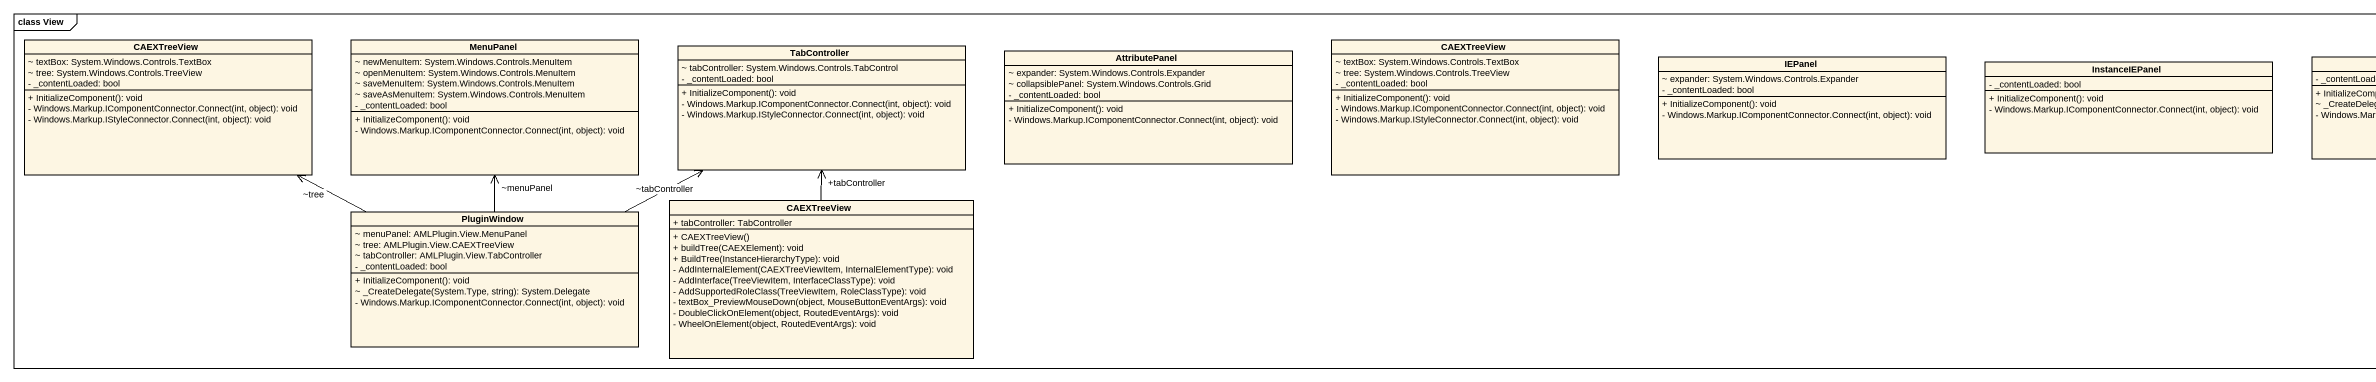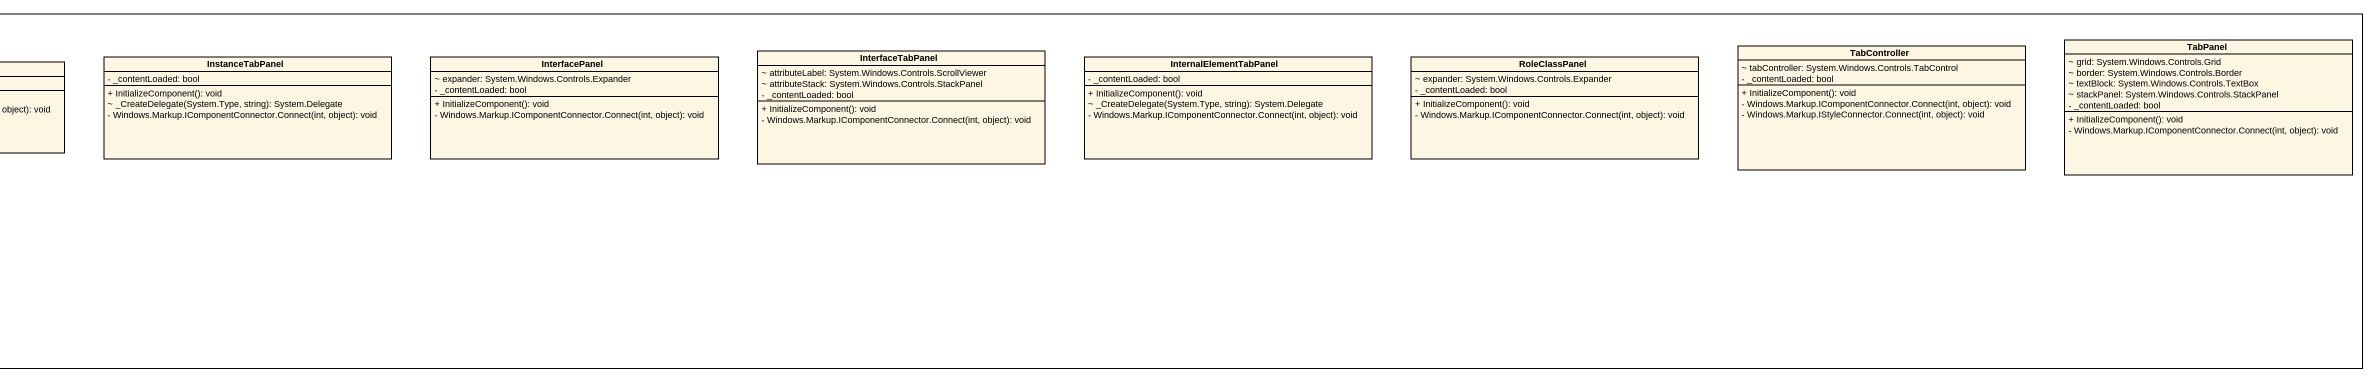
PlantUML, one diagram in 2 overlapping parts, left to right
@startuml
mainframe class View
hide circle
hide empty members
skinparam classAttributeIconSize 0
class CAEXTreeView {
  ~ textBox: System.Windows.Controls.TextBox
  ~ tree: System.Windows.Controls.TreeView
  - _contentLoaded: bool
  + InitializeComponent(): void
  - Windows.Markup.IComponentConnector.Connect(int, object): void
  - Windows.Markup.IStyleConnector.Connect(int, object): void
}
class MenuPanel {
  ~ newMenuItem: System.Windows.Controls.MenuItem
  ~ openMenuItem: System.Windows.Controls.MenuItem
  ~ saveMenuItem: System.Windows.Controls.MenuItem
  ~ saveAsMenuItem: System.Windows.Controls.MenuItem
  - _contentLoaded: bool
  + InitializeComponent(): void
  - Windows.Markup.IComponentConnector.Connect(int, object): void
}
class "CAEXTreeView" as CAEXTreeView_2 {
  ~ textBox: System.Windows.Controls.TextBox
  ~ tree: System.Windows.Controls.TreeView
  - _contentLoaded: bool
  + InitializeComponent(): void
  - Windows.Markup.IComponentConnector.Connect(int, object): void
  - Windows.Markup.IStyleConnector.Connect(int, object): void
}
class TabPanel {
  ~ grid: System.Windows.Controls.Grid
  ~ border: System.Windows.Controls.Border
  ~ textBlock: System.Windows.Controls.TextBox
  ~ stackPanel: System.Windows.Controls.StackPanel
  - _contentLoaded: bool
  + InitializeComponent(): void
  - Windows.Markup.IComponentConnector.Connect(int, object): void
}
class TabController {
  ~ tabController: System.Windows.Controls.TabControl
  - _contentLoaded: bool
  + InitializeComponent(): void
  - Windows.Markup.IComponentConnector.Connect(int, object): void
  - Windows.Markup.IStyleConnector.Connect(int, object): void
}
class AttributePanel {
  ~ expander: System.Windows.Controls.Expander
  ~ collapsiblePanel: System.Windows.Controls.Grid
  - _contentLoaded: bool
  + InitializeComponent(): void
  - Windows.Markup.IComponentConnector.Connect(int, object): void
}
class IEPanel {
  ~ expander: System.Windows.Controls.Expander
  - _contentLoaded: bool
  + InitializeComponent(): void
  - Windows.Markup.IComponentConnector.Connect(int, object): void
}
class InstanceIEPanel {
  - _contentLoaded: bool
  + InitializeComponent(): void
  - Windows.Markup.IComponentConnector.Connect(int, object): void
}
class InstanceTabPanel {
  - _contentLoaded: bool
  + InitializeComponent(): void
  ~ _CreateDelegate(System.Type, string): System.Delegate
  - Windows.Markup.IComponentConnector.Connect(int, object): void
}
class InterfacePanel {
  ~ expander: System.Windows.Controls.Expander
  - _contentLoaded: bool
  + InitializeComponent(): void
  - Windows.Markup.IComponentConnector.Connect(int, object): void
}
class InterfaceTabPanel {
  ~ attributeLabel: System.Windows.Controls.ScrollViewer
  ~ attributeStack: System.Windows.Controls.StackPanel
  - _contentLoaded: bool
  + InitializeComponent(): void
  - Windows.Markup.IComponentConnector.Connect(int, object): void
}
class InternalElementTabPanel {
  - _contentLoaded: bool
  + InitializeComponent(): void
  ~ _CreateDelegate(System.Type, string): System.Delegate
  - Windows.Markup.IComponentConnector.Connect(int, object): void
}
class RoleClassPanel {
  ~ expander: System.Windows.Controls.Expander
  - _contentLoaded: bool
  + InitializeComponent(): void
  - Windows.Markup.IComponentConnector.Connect(int, object): void
}
class "TabController" as TabController_2 {
  ~ tabController: System.Windows.Controls.TabControl
  - _contentLoaded: bool
  + InitializeComponent(): void
  - Windows.Markup.IComponentConnector.Connect(int, object): void
  - Windows.Markup.IStyleConnector.Connect(int, object): void
}
class PluginWindow {
  ~ menuPanel: AMLPlugin.View.MenuPanel
  ~ tree: AMLPlugin.View.CAEXTreeView
  ~ tabController: AMLPlugin.View.TabController
  - _contentLoaded: bool
  + InitializeComponent(): void
  ~ _CreateDelegate(System.Type, string): System.Delegate
  - Windows.Markup.IComponentConnector.Connect(int, object): void
}
class "CAEXTreeView" as CAEXTreeView_3 {
  + tabController: TabController
  + CAEXTreeView()
  + buildTree(CAEXElement): void
  + BuildTree(InstanceHierarchyType): void
  - AddInternalElement(CAEXTreeViewItem, InternalElementType): void
  - AddInterface(TreeViewItem, InterfaceClassType): void
  - AddSupportedRoleClass(TreeViewItem, RoleClassType): void
  - textBox_PreviewMouseDown(object, MouseButtonEventArgs): void
  - DoubleClickOnElement(object, RoutedEventArgs): void
  - WheelOnElement(object, RoutedEventArgs): void
}
PluginWindow -left-> "~tree" CAEXTreeView
PluginWindow -up-> "~menuPanel" MenuPanel
PluginWindow -right-> "~tabController" TabController
CAEXTreeView_3 -up-> "+tabController" TabController
@enduml
